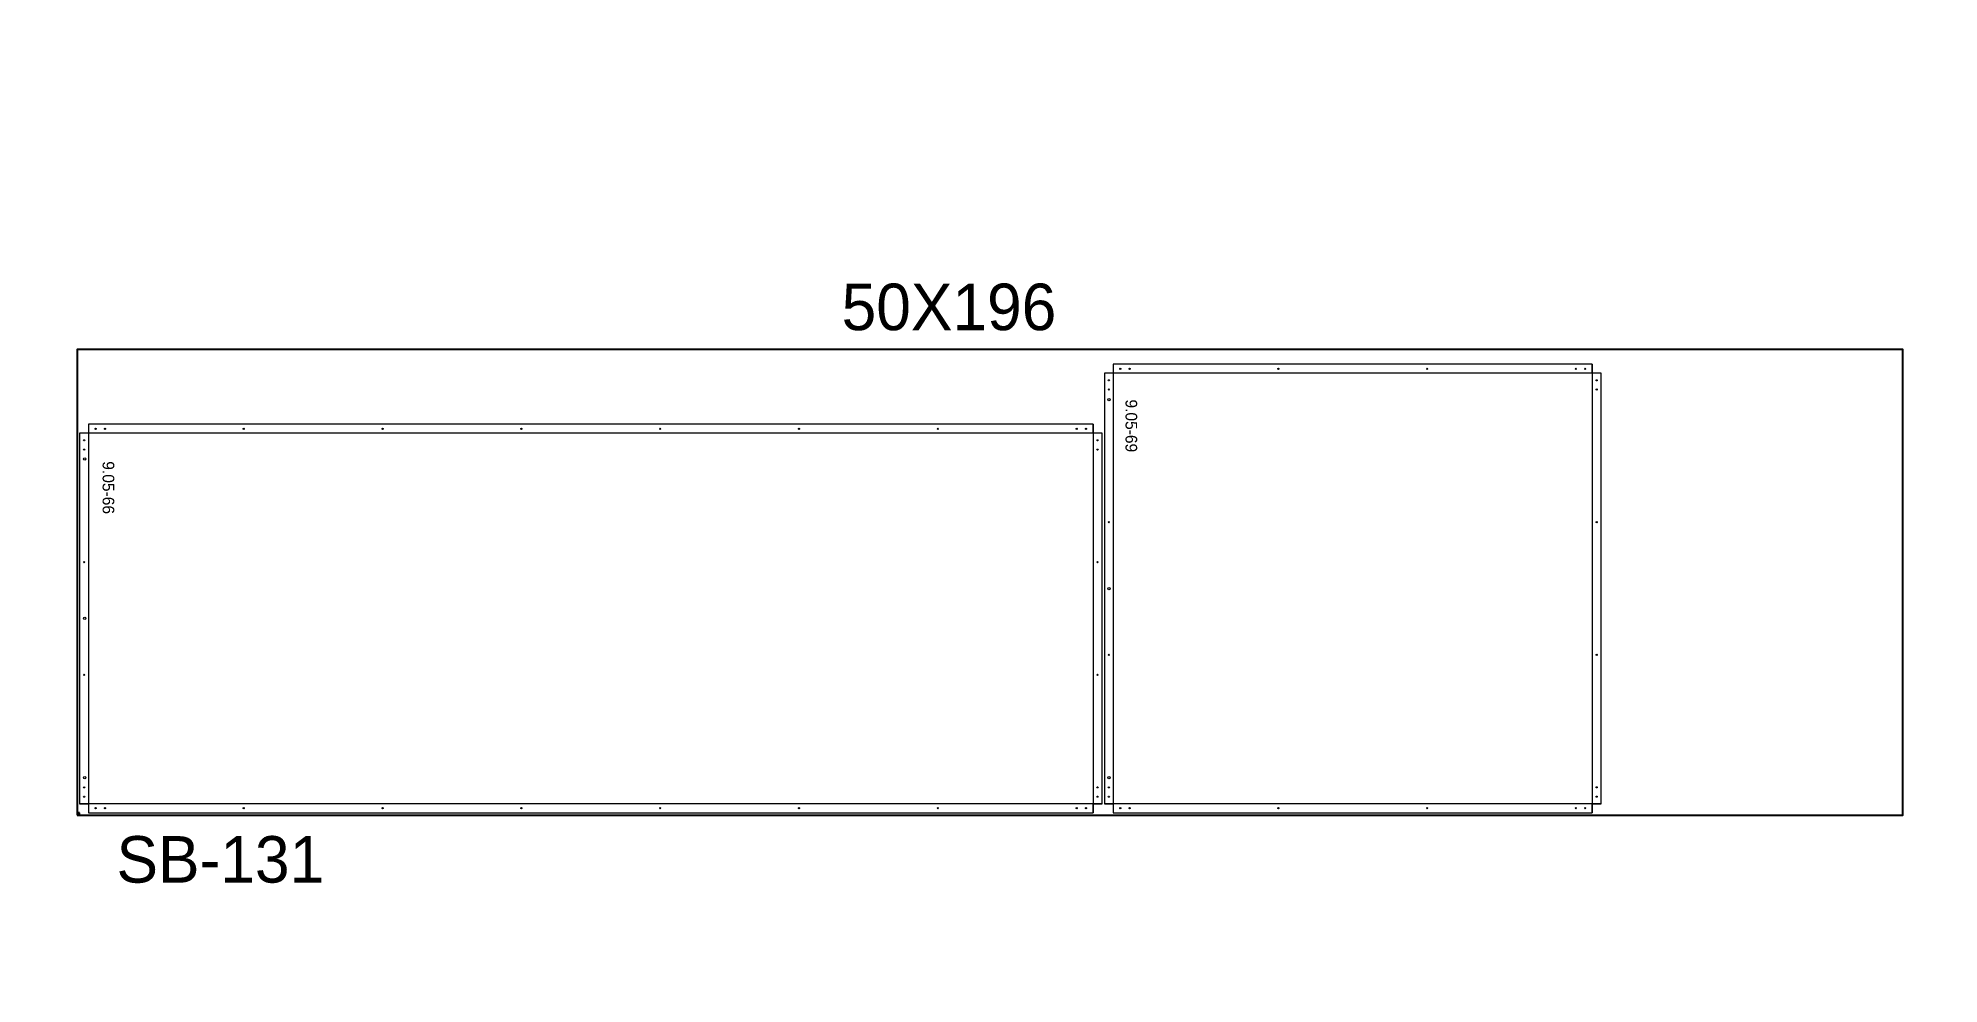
# Paper-space layout '14' of a CAD drawing. Header units: inches. Extents: x 1.7 to 15, y 2.1 to 8.7.
# The model-space entities are those that its viewports show. They can reach past a viewport. Long polylines and large blocks are cut down to what shows.
import ezdxf

# ---------------------------------------------------------------- set-up
doc = ezdxf.new("R2010")
doc.units = ezdxf.units.IN
doc.header["$MEASUREMENT"] = 0
for name, color, linetype, lineweight in [('ACM_Layer 1_Router Offset_Panel Cut', 1, 'Continuous', 9), ('ACM_Layer 3_Open Offset Countour_Route Lines', 4, 'Continuous', 9), ('ACM_Layer 4_Drill Centers_Rivet Holes', 3, 'Continuous', 9), ('ACM_Layer 5_Drill Centers_Weep Holes', 6, 'Continuous', 9)]:
    doc.layers.add(name, color=color, linetype=linetype, lineweight=lineweight)
doc.layers.add('ACM_Reference_Text', color=7, linetype='Continuous')
doc.layers.get('Defpoints').off()
doc.styles.add('ER_Basic_SS', font='', dxfattribs={"height": 1.25})
doc.styles.get('ER_Basic_SS').set_extended_font_data('ER_Basic_SS')

# ---------------------------------------------------------------- blocks, each defined once
blk = doc.blocks.new('*U147')
for p, q in [((-97.75, -34.23), (-98, -34.23)), ((-97.75, -34.48), (-97.75, -34.23))]:
    blk.add_line(p, q)
blk.add_lwpolyline([(-98, -34.48), (98, -34.48), (98, 15.52), (-98, 15.52)], close=True)
at = {"insert": (-15.94, 22.6), "char_height": 5, "attachment_point": 1}
blk.add_mtext_dynamic_manual_height_columns('50X196', width=43.9641, gutter_width=1, heights=[0], dxfattribs=at)
blk = doc.blocks.new('*U148')
at = {"color": 0, "linetype": 'ByBlock', "lineweight": -2, "transparency": 16777216}
blk.add_blockref('*U147', (3640, 0), dxfattribs=at)

msp = doc.modelspace()

# ---------------------------------------------------------------- linework, layer by layer
at = {"layer": 'ACM_Layer 1_Router Offset_Panel Cut'}
for points in [[(4134.9, 577.42), (4083.49, 577.42), (4083.49, 576.45), (4082.53, 576.45), (4082.53, 530.22), (4083.49, 530.22), (4083.49, 529.25), (4134.9, 529.25), (4134.9, 530.22), (4135.87, 530.22), (4135.87, 576.45), (4134.9, 576.45)], [(4081.31, 570.97), (3973.48, 570.97), (3973.48, 570), (3972.51, 570), (3972.51, 530.22), (3973.48, 530.22), (3973.48, 529.25), (4081.31, 529.25), (4081.31, 530.22), (4082.28, 530.22), (4082.28, 570), (4081.31, 570)]]:
    msp.add_lwpolyline(points, close=True, dxfattribs=at)
at = {"layer": 'ACM_Layer 3_Open Offset Countour_Route Lines'}
for p, q in [((4135.87, 576.45), (4082.53, 576.45)), ((4083.49, 577.42), (4083.49, 529.25)), ((4134.9, 577.42), (4134.9, 529.25)), ((4082.28, 570), (3972.51, 570)), ((3973.48, 570.97), (3973.48, 529.25)), ((4081.31, 570.97), (4081.31, 529.25)), ((4082.28, 530.22), (3972.51, 530.22)), ((4135.87, 530.22), (4082.53, 530.22))]:
    msp.add_line(p, q, dxfattribs=at)
at = {"layer": 'ACM_Layer 4_Drill Centers_Rivet Holes'}
for centre in [(4083.01, 575.7), (4084.24, 576.93), (4085.24, 576.93), (4101.21, 576.93), (4117.18, 576.93), (4133.15, 576.93), (4134.15, 576.93), (4135.39, 575.7), (4083.01, 574.7), (4135.39, 574.7), (3974.23, 570.48), (3975.23, 570.48), (3990.13, 570.48), (4005.04, 570.48), (4019.94, 570.48), (4034.84, 570.48), (4049.75, 570.48), (4064.65, 570.48), (4079.56, 570.48), (4080.56, 570.48), (3972.99, 569.25), (3972.99, 568.25), (4081.79, 569.25), (4081.79, 568.25), (4083.01, 560.45), (4135.39, 560.45), (3972.99, 556.16), (4081.79, 556.16), (4083.01, 546.21), (4135.39, 546.21), (3972.99, 544.06), (4081.79, 544.06), (3972.99, 531.97), (3972.99, 530.97), (4081.79, 531.97), (4081.79, 530.97), (4083.01, 531.97), (4083.01, 530.97), (4135.39, 531.97), (4135.39, 530.97), (3974.23, 529.73), (3975.23, 529.73), (3990.13, 529.73), (4005.04, 529.73), (4019.94, 529.73), (4034.84, 529.73), (4049.75, 529.73), (4064.65, 529.73), (4079.56, 529.73), (4080.56, 529.73), (4084.24, 529.73), (4085.24, 529.73), (4101.21, 529.73), (4117.18, 529.73), (4133.15, 529.73), (4134.15, 529.73)]:
    msp.add_circle(centre, 0.0625, dxfattribs=at)
at = {"layer": 'ACM_Layer 5_Drill Centers_Weep Holes'}
for centre in [(4083.01, 573.63), (3973.06, 567.25), (4083.01, 553.33), (3973.06, 550.14), (3973.06, 533.03), (4083.01, 533.03)]:
    msp.add_circle(centre, 0.125, dxfattribs=at)

# ---------------------------------------------------------------- block references
msp.add_blockref('*U148', (430.26, 563.48))

# ---------------------------------------------------------------- texts
at = {"insert": (3976.47, 526.74), "char_height": 5, "attachment_point": 1}
msp.add_mtext_dynamic_manual_height_columns('SB-131', width=43.9641, gutter_width=1, heights=[0], dxfattribs=at)
at = {"layer": 'ACM_Reference_Text', "style": 'ER_Basic_SS'}
for s, p in [('9.05-69', (4084.8, 573.64)), ('9.05-66', (3974.98, 567))]:
    msp.add_text(s, height=1.25, rotation=270, dxfattribs=at).set_placement(p)

psp = doc.layouts.new('14')

# ---------------------------------------------------------------- viewports
at = {"layer": 'Defpoints'}
psp.add_viewport(center=(8.333, 5.376), size=(13.333, 6.63808), view_center_point=(4070.085, 561.654), view_height=101.60828, dxfattribs=at)

doc.saveas('drawing.dxf')
